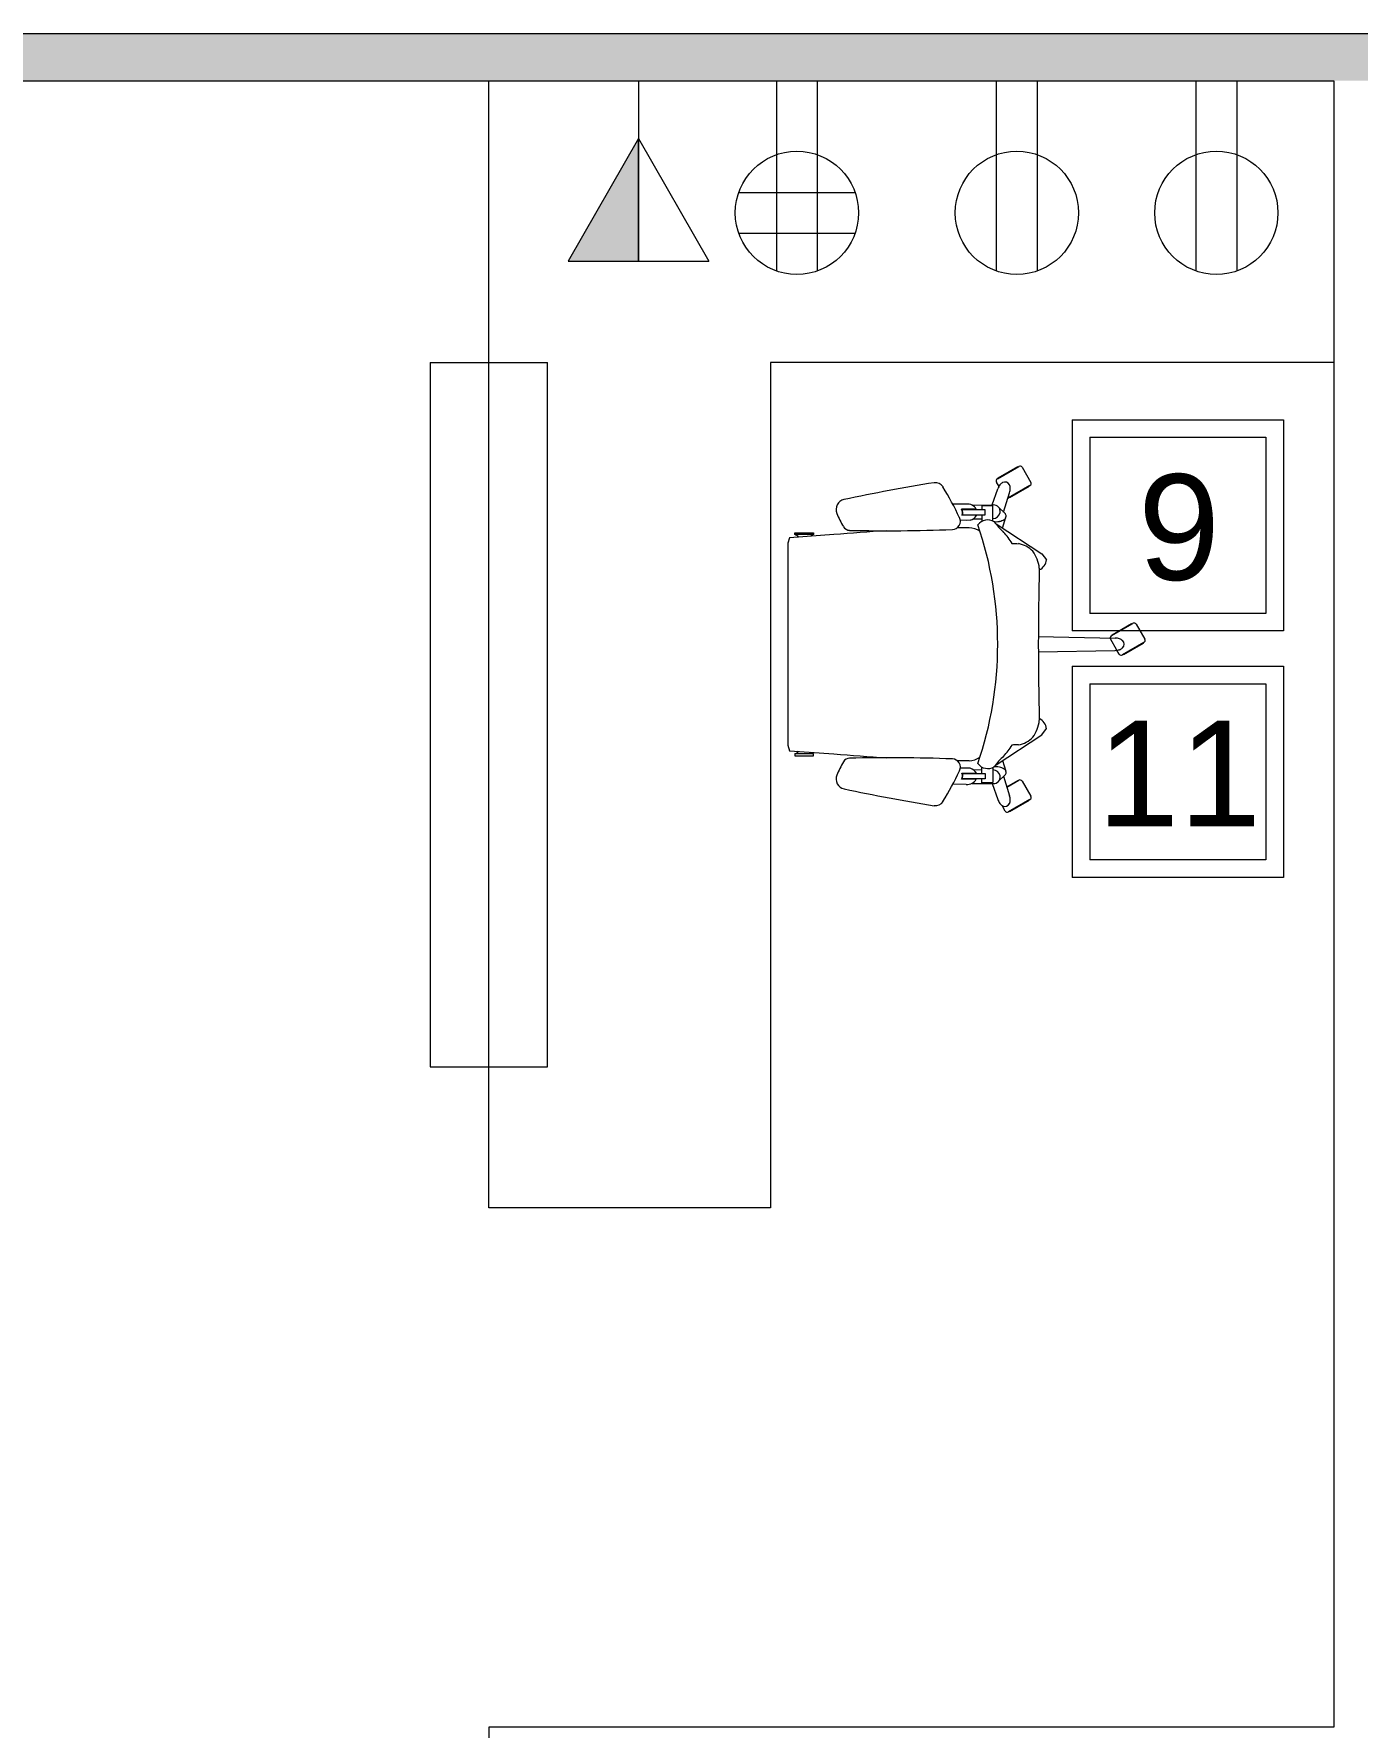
# Model space of a CAD drawing. Header units: inches. Extents: x 1 to 3682, y -575 to 495.
# Drawn here: x 1545 to 1657.8, y -93.4 to 50.8 of the extents above; entities that cross this region are included whole.
import ezdxf

# ---------------------------------------------------------------- set-up
doc = ezdxf.new("R2010")
doc.units = ezdxf.units.IN
doc.header["$MEASUREMENT"] = 0
for name, color, linetype, lineweight in [('A-ANNO-NOTE', 131, 'Continuous', 20), ('A-WALL', 113, 'Continuous', 50), ('A-WALL-PATT', 111, 'Continuous', 13), ('I-FURN', 30, 'Continuous', 9), ('Q-CASE', 31, 'Continuous', 9)]:
    doc.layers.add(name, color=color, linetype=linetype, lineweight=lineweight)
doc.styles.add('Arial', font='arial.ttf', dxfattribs={"height": 9})

# ---------------------------------------------------------------- blocks, each defined once
blk = doc.blocks.new('Counter Top _No Backsplash_ - Standard Counter Top-1533723-New Construction - Tel_Data_Elec Plan')
at = {"layer": 'Q-CASE', "lineweight": 13}
for p, q in [((-47.26, 0), (-47.26, -10)), ((12.74, 0), (-47.26, 0)), ((12.74, 0), (12.74, -10)), ((-47.26, -10), (12.74, -10))]:
    blk.add_line(p, q, dxfattribs=at)
blk = doc.blocks.new('Counter Top - L Shaped _No Backsplash_ - Standard Counter Top-1645867-New Construction - Tel_Data_Elec Plan')
at = {"layer": 'Q-CASE', "lineweight": 13}
for p, q in [((-23.26, 72), (-23.26, 24)), ((-23.26, 24), (48.74, 24)), ((48.74, 24), (48.74, 0)), ((48.74, 0), (-47.26, 0))]:
    blk.add_line(p, q, dxfattribs=at)
blk = doc.blocks.new('Chairs - Task Chair-553613-New Construction - Tel_Data_Elec Plan')
at = {"layer": 'I-FURN'}
for p, q in [((-9.07, 17.74), (-9.34, 13.95)), ((-8.61, 17.87), (-9.07, 17.74)), ((8.61, 17.87), (-8.61, 17.87)), ((9.07, 17.74), (8.61, 17.87)), ((9.34, 13.95), (9.07, 17.74)), ((-9.5, 17.28), (-9.5, 15.71)), ((-9.34, 17.28), (-9.5, 17.28)), ((-9.34, 15.71), (-9.34, 17.28)), ((9.34, 15.71), (9.34, 17.28)), ((9.34, 17.28), (9.5, 17.28)), ((9.5, 17.28), (9.5, 15.71)), ((-9.5, 15.71), (-9.34, 15.71)), ((9.5, 15.71), (9.34, 15.71)), ((-11.94, 2.68), (-11.93, 3.82)), ((-11.51, 1.83), (-11.5, 3.09)), ((-11.46, 1.07), (-11.46, 3.04)), ((-11.01, 3.01), (-11.01, 1.07)), ((-10.98, 1.81), (-11, 3.05)), ((-10.55, 2.67), (-10.56, 3.18)), ((-9.92, 2.44), (-9.93, 3.44)), ((9.92, 2.44), (9.93, 3.44)), ((10.55, 2.67), (10.56, 3.18)), ((10.98, 1.81), (11, 3.05)), ((11.01, 3.01), (11.01, 1.07)), ((11.46, 1.07), (11.46, 3.04)), ((11.51, 1.83), (11.5, 3.09)), ((11.94, 2.68), (11.93, 3.82)), ((-11.85, 2.19), (-11.87, 0.38)), ((-10.67, 2.11), (-10.69, 1.35)), ((-10.57, 2.34), (-10.55, 2.67)), ((10.57, 2.34), (10.55, 2.67)), ((10.67, 2.11), (10.69, 1.35)), ((11.85, 2.19), (11.87, 0.38)), ((-11.87, 0.46), (-13.23, -0.01)), ((-11.8, 1.34), (-11.46, 1.34)), ((-11.79, 0.41), (-11.8, 1.34)), ((-10.5, 0.41), (-11.79, 0.41)), ((-11.01, 1.07), (-11.46, 1.07)), ((-11.01, 1.35), (-10.47, 1.36)), ((-10.28, 0.18), (-10.26, 0.13)), ((-10.26, 0.13), (-7.71, -3.75)), ((10.26, 0.13), (7.71, -3.75)), ((10.28, 0.18), (10.26, 0.13)), ((11.01, 1.35), (10.47, 1.36)), ((10.5, 0.41), (11.79, 0.41)), ((11.01, 1.07), (11.46, 1.07)), ((11.8, 1.34), (11.46, 1.34)), ((11.79, 0.41), (11.8, 1.34)), ((11.87, 0.46), (13.23, -0.01)), ((13.45, -0.11), (13.82, 0.11)), ((14.09, 0.03), (15.15, -1.8)), ((-13.23, -2.75), (-14.29, -0.91)), ((-14.27, -1.01), (-14.24, -0.99)), ((-13.31, -2.68), (-14.27, -1.01)), ((-14.21, -0.64), (-13.75, -0.37)), ((-11.25, -0.5), (-12.91, -1)), ((-12.18, -0.78), (-11.59, -1.8)), ((-12.14, -0.77), (-11.6, -1.7)), ((-11.1, -0.66), (-11.7, -0.04)), ((-9.9, -0.41), (-10.82, -0.7)), ((9.9, -0.41), (10.82, -0.7)), ((11.1, -0.66), (11.7, -0.04)), ((11.25, -0.5), (12.91, -1)), ((13.52, -2.75), (12.46, -0.91)), ((12.47, -1.01), (12.5, -0.99)), ((13.43, -2.68), (12.47, -1.01)), ((14.14, -0.05), (14.18, -0.03)), ((14.18, -0.03), (15.14, -1.7)), ((-13.27, -2.66), (-13.31, -2.68)), ((-11.66, -2.08), (-12.95, -2.82)), ((-11.6, -1.7), (-11.64, -1.72)), ((13.47, -2.66), (13.43, -2.68)), ((15.08, -2.08), (13.79, -2.82)), ((15.14, -1.7), (15.11, -1.72)), ((-7.71, -3.75), (-7.19, -4.17)), ((-0.66, -3.46), (-0.52, -10)), ((0.66, -3.46), (0.52, -10)), ((7.71, -3.75), (7.19, -4.17)), ((-0.51, -10.16), (0.45, -9.61)), ((0.72, -9.68), (1.78, -11.52)), ((0.77, -9.76), (0.8, -9.74)), ((0.8, -9.74), (1.77, -11.41)), ((0.14, -12.46), (-0.91, -10.63)), ((-0.9, -10.73), (-0.87, -10.71)), ((0.06, -12.4), (-0.9, -10.73)), ((-0.84, -10.35), (-0.51, -10.16)), ((1.77, -11.41), (1.73, -11.43)), ((0.1, -12.38), (0.06, -12.4)), ((1.71, -11.79), (0.42, -12.53))]:
    blk.add_line(p, q, dxfattribs=at)
for centre, radius, start, end in [((-8.78, 17.46), 0.589, 197.5488, 234.8938), ((-8.78, 15.53), 0.589, 134.4881, 162.4512), ((8.78, 17.46), 0.589, 305.1062, 342.4512), ((8.78, 15.53), 0.589, 17.5488, 45.5119), ((160.08, -23.12), 176.17, 168.1407, 170.6784), ((-11.48, 12.92), 0.859, 67.1573, 168.4211), ((-15.08, 4.35), 10.15, 60.0767, 67.2087), ((-10.32, 12.61), 0.615, 1.1809, 60.0767), ((255.74, -8.01), 265.99, 175.2633, 176.2298), ((-255.74, -8.01), 265.99, 3.7702, 4.7367), ((10.32, 12.61), 0.615, 119.9233, 178.8191), ((15.08, 4.35), 10.15, 112.7913, 119.9233), ((11.48, 12.92), 0.859, 12.1424, 112.8427), ((-160.08, -23.12), 176.17, 9.3216, 11.8621), ((-165.25, 9.42), 155.58, 357.9527, 1.1809), ((165.25, 9.42), 155.58, 178.8191, 182.0473), ((-13.01, 5.3), 0.749, 170.9769, 238.6662), ((1.3, 28.7), 28.17, 238.5497, 244.6019), ((-1.3, 28.7), 28.17, 295.3981, 301.4567), ((13.01, 5.3), 0.749, 301.5732, 9.0231), ((-11.2, 3.54), 0.533, 236.2491, 293.0328), ((-11.2, 3.47), 0.5, 238.5326, 292.9427), ((-10.48, 3.89), 0.711, 244.5158, 357.9527), ((10.48, 3.89), 0.711, 182.0473, 295.4842), ((11.2, 3.54), 0.533, 246.9672, 303.7509), ((11.2, 3.47), 0.5, 247.0573, 301.4674), ((-11.06, 2.6), 0.887, 175.1633, 239.8143), ((-11.49, 2.63), 0.971, 302.0505, 342.3775), ((-9.55, 0.85), 1.04, 126.1361, 211.8602), ((0, 31.42), 31.42, 251.1164, 288.8836), ((-8.09, 2.53), 1.84, 182.7113, 213.401), ((8.09, 2.53), 1.84, 326.599, 357.2887), ((9.55, 0.85), 1.04, 328.1398, 53.8639), ((11.49, 2.63), 0.971, 197.6225, 237.9495), ((11.06, 2.6), 0.887, 300.1857, 4.8367), ((-11.28, 0.37), 0.593, 179.0883, 275.9781), ((-11.36, 0.43), 0.657, 282.0358, 358.6793), ((-11.69, 0.08), 1.25, 349.0811, 13.6231), ((-13.77, -4.39), 5.75, 42.5052, 54.6291), ((13.77, -4.39), 5.75, 125.3709, 137.4948), ((11.69, 0.08), 1.25, 166.3769, 190.9189), ((11.36, 0.43), 0.657, 181.3207, 257.9642), ((11.28, 0.37), 0.593, 264.0219, 0.9117), ((13.92, -0.07), 0.2, 30, 119.888), ((-14.11, -0.81), 0.2, 120, 210.2094), ((-13.37, -0.61), 0.445, 153.9362, 242.1792), ((-13.25, -0.67), 0.583, 123.4497, 153.9089), ((-13.31, -0.49), 0.583, 242.1792, 272.5752), ((-12.73, -1.46), 1.53, 109.2073, 123.5114), ((-13.35, 0.46), 1.53, 272.498, 286.7927), ((-10.91, -0.39), 0.323, 235.5284, 330.3379), ((-11.38, 0), 0.922, 323.5318, 350.3393), ((-5.74, 3.53), 5.54, 226.82, 238.9813), ((-23.82, -2.16), 15.26, 1.4313, 3.5527), ((23.82, -2.16), 15.26, 176.4473, 178.5687), ((5.74, 3.53), 5.54, 301.0187, 313.18), ((11.38, 0), 0.922, 189.6607, 216.4682), ((10.91, -0.39), 0.323, 209.6621, 304.4716), ((12.63, -0.81), 0.2, 195.1327, 209.8705), ((13.35, 0.46), 1.53, 253.2073, 267.502), ((12.73, -1.46), 1.53, 56.4124, 70.7927), ((13.31, -0.49), 0.583, 267.4248, 297.8208), ((13.25, -0.67), 0.583, 26.0911, 56.3507), ((13.37, -0.61), 0.445, 297.8208, 26.0638), ((-13.05, -2.65), 0.2, 210, 300), ((-11.76, -1.9), 0.2, 299.8879, 30), ((-6.32, -1.36), 2.29, 190.6082, 225.4023), ((6.32, -1.36), 2.29, 314.5977, 349.3918), ((13.69, -2.65), 0.2, 210, 300), ((14.98, -1.9), 0.2, 299.832, 30), ((-6.2, -0.69), 2.87, 232.9914, 264.295), ((-7.35, -3.06), 1.12, 277.9248, 334.3781), ((0, -248.58), 245.12, 88.4848, 91.5152), ((7.35, -3.06), 1.12, 205.6219, 262.0752), ((6.2, -0.69), 2.87, 275.705, 307.0086), ((1.01, -9.97), 1.53, 181.2073, 195.5495), ((0.55, -9.78), 0.2, 95.235, 119.8607), ((-1.01, -9.97), 1.53, 344.4505, 358.7927), ((0.55, -9.78), 0.2, 29.8466, 95.235), ((-0.74, -10.53), 0.2, 119.8643, 210), ((0.1, -10.22), 0.583, 195.5495, 225.746), ((0, -10.32), 0.445, 225.7229, 314.2771), ((-0.1, -10.22), 0.583, 314.254, 344.4505), ((1.61, -11.62), 0.2, 300, 30), ((0.32, -12.36), 0.2, 210, 300.1357)]:
    blk.add_arc(centre, radius, start, end, dxfattribs=at)
blk = doc.blocks.new('FORM Equipment_Fixture Tag - Square-214315-New Construction - Tel_Data_Elec Plan')
at = {"layer": 'A-ANNO-NOTE'}
for p, q in [((-0.09375, 0.09375), (0.09375, 0.09375)), ((-0.09375, 0.09375), (0.09375, 0.09375)), ((-0.09375, 0.09375), (0.09375, 0.09375)), ((-0.09375, 0.09375), (-0.09375, -0.09375)), ((0.09375, 0.09375), (0.09375, -0.09375)), ((-0.078125, 0.078125), (-0.078125, -0.078125)), ((-0.078125, 0.078125), (0.078125, 0.078125)), ((0.078125, 0.078125), (0.078125, -0.078125)), ((0.078125, -0.078125), (-0.078125, -0.078125)), ((0.09375, -0.09375), (-0.09375, -0.09375))]:
    blk.add_line(p, q, dxfattribs=at)

msp = doc.modelspace()

# ---------------------------------------------------------------- hatches: boundary and pattern name
at = {"layer": 'A-ANNO-NOTE', "lineweight": 9}
msp.add_hatch(color=256, dxfattribs=at).paths.add_polyline_path([(1596.52, 31.43), (1596.52, 41.89), (1590.52, 31.43)], flags=0)
at = {"layer": 'A-WALL-PATT'}
msp.add_hatch(color=8, dxfattribs=at).paths.add_polyline_path([(2049.88, 46.81), (2275.76, 46.81), (2275.76, 50.81), (1425.38, 50.81), (1425.38, 46.81), (2045.88, 46.81)], flags=0)

# ---------------------------------------------------------------- linework, layer by layer
at = {"layer": 'A-ANNO-NOTE'}
for p, q in [((1596.52, 46.81), (1596.52, 31.43)), ((1608.27, 46.81), (1608.27, 30.61)), ((1611.76, 46.81), (1611.76, 30.61)), ((1627.01, 46.81), (1627.01, 30.61)), ((1630.5, 46.81), (1630.5, 30.61)), ((1644.01, 46.81), (1644.01, 30.61)), ((1647.5, 46.81), (1647.5, 30.61)), ((1596.52, 41.89), (1590.52, 31.43)), ((1596.52, 41.89), (1590.52, 31.43)), ((1596.52, 31.43), (1596.52, 41.89)), ((1596.52, 41.89), (1602.52, 31.43)), ((1605.06, 37.3), (1614.97, 37.3)), ((1605.06, 33.82), (1614.97, 33.82)), ((1590.52, 31.43), (1596.52, 31.43)), ((1590.52, 31.43), (1602.52, 31.43))]:
    msp.add_line(p, q, dxfattribs=at)
for centre in [(1610.02, 35.56), (1628.76, 35.56), (1645.76, 35.56)]:
    msp.add_circle(centre, 5.25, dxfattribs=at)
at = {"layer": 'A-WALL', "color": 250, "lineweight": 20}
for p, q in [((2307.26, 50.81), (1425.38, 50.81)), ((1425.38, 46.81), (1655.76, 46.81)), ((1655.76, 46.81), (1655.76, -93.44)), ((1655.76, -93.44), (1583.76, -93.44)), ((1583.76, -93.44), (1583.76, -106.44))]:
    msp.add_line(p, q, dxfattribs=at)

# ---------------------------------------------------------------- block references
at = {"layer": 'A-ANNO-NOTE', "xscale": 96, "yscale": 96, "zscale": 96}
for p in [(1642.48, 8.94), (1642.48, -12.06)]:
    msp.add_blockref('FORM Equipment_Fixture Tag - Square-214315-New Construction - Tel_Data_Elec Plan', p, dxfattribs=at)
at = {"layer": 'I-FURN', "rotation": 89.99999999999966}
msp.add_blockref('Chairs - Task Chair-553613-New Construction - Tel_Data_Elec Plan', (1627.13, -1.19), dxfattribs=at)
at = {"layer": 'Q-CASE', "lineweight": 13}
for name, p, rotation in [('Counter Top - L Shaped _No Backsplash_ - Standard Counter Top-1645867-New Construction - Tel_Data_Elec Plan', (1583.76, -0.45), 269.9999999999998), ('Counter Top _No Backsplash_ - Standard Counter Top-1533723-New Construction - Tel_Data_Elec Plan', (1578.76, 10.07), 89.9999999999999)]:
    msp.add_blockref(name, p, dxfattribs=dict(at, rotation=rotation))

# ---------------------------------------------------------------- texts
at = {"layer": 'A-ANNO-NOTE', "lineweight": 9, "char_height": 9, "attachment_point": 2, "line_spacing_factor": 0.941778, "style": 'Arial'}
for s, insert, width in [('9', (1642.58, 13.29), 8.3742), ('11', (1642.58, -7.71), 16.7484)]:
    msp.add_mtext(s, dxfattribs=dict(at, insert=insert, width=width))

doc.saveas('drawing.dxf')
